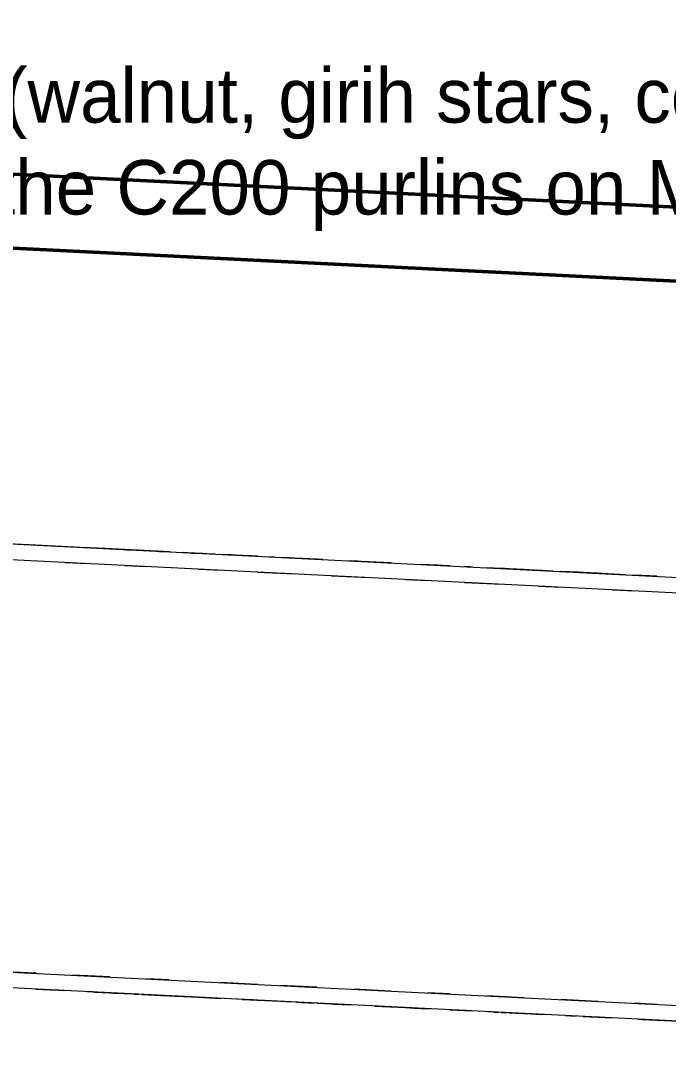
# Model space of a CAD drawing. Header units: metres. Extents: x 10 to 831, y 10 to 584.
# Drawn here: x 133.96 to 155.85, y 450.61 to 485.5 of the extents above; entities that cross this region are included whole.
import ezdxf
from ezdxf.enums import TextEntityAlignment as Align

# ---------------------------------------------------------------- set-up
doc = ezdxf.new("R2010")
doc.units = ezdxf.units.M
for name, color, linetype, lineweight in [('CUT', 7, 'Continuous', 50), ('TXT', 7, 'Continuous', 18), ('VIS', 8, 'Continuous', 13)]:
    doc.layers.add(name, color=color, linetype=linetype, lineweight=lineweight)

msp = doc.modelspace()

# ---------------------------------------------------------------- linework, layer by layer
at = {"layer": 'CUT'}
for p, q in [((165, 478.752), (30, 485.502)), ((30, 483.002), (165, 476.252))]:
    msp.add_line(p, q, dxfattribs=at)
at = {"layer": 'VIS'}
for p, q in [((30, 485.503), (161.251, 478.94)), ((161.001, 478.952), (30, 485.503)), ((165, 478.752), (30, 485.502)), ((165, 476.252), (30, 483.002)), ((30, 483.002), (165, 476.252)), ((30, 483.002), (165, 476.252)), ((134.361, 480.284), (132.612, 480.372)), ((134.523, 480.276), (133.296, 480.337)), ((133.361, 480.335), (135.109, 480.247)), ((133.869, 480.309), (134.118, 480.296)), ((134.032, 480.301), (134.768, 480.264)), ((134.304, 480.288), (134.055, 480.3)), ((134.4, 480.283), (134.151, 480.295)), ((134.451, 480.28), (134.206, 480.292)), ((136.05, 480.2), (134.3, 480.288)), ((134.304, 480.288), (134.554, 480.275)), ((134.594, 480.273), (134.344, 480.286)), ((134.4, 480.283), (134.65, 480.27)), ((134.403, 480.283), (135.152, 480.245)), ((134.451, 480.28), (134.695, 480.267)), ((134.594, 480.273), (134.844, 480.261)), ((134.902, 480.257), (134.652, 480.27)), ((135.09, 480.248), (134.84, 480.261)), ((135.137, 480.245), (134.888, 480.258)), ((135.151, 480.245), (134.904, 480.257)), ((135.05, 480.25), (136.3, 480.188)), ((135.303, 480.238), (135.053, 480.25)), ((135.09, 480.248), (135.34, 480.236)), ((135.137, 480.245), (135.387, 480.233)), ((135.151, 480.245), (135.398, 480.233)), ((135.303, 480.238), (135.553, 480.225)), ((135.595, 480.223), (135.345, 480.236)), ((135.4, 480.233), (135.649, 480.22)), ((135.55, 480.225), (136.3, 480.188)), ((135.595, 480.223), (135.845, 480.211)), ((135.899, 480.207), (135.649, 480.22)), ((135.901, 480.207), (135.652, 480.22)), ((135.916, 480.207), (135.672, 480.219)), ((136.978, 480.154), (135.751, 480.215)), ((135.839, 480.211), (137.587, 480.123)), ((136.091, 480.198), (135.84, 480.211)), ((135.901, 480.207), (136.151, 480.195)), ((135.916, 480.207), (136.16, 480.195)), ((135.996, 480.202), (137.224, 480.142)), ((136.302, 480.188), (136.052, 480.2)), ((137.815, 480.112), (136.08, 480.199)), ((137.337, 480.135), (136.088, 480.198)), ((136.091, 480.198), (136.341, 480.186)), ((136.354, 480.185), (136.106, 480.197)), ((136.302, 480.188), (136.551, 480.175)), ((136.328, 480.186), (138.063, 480.099)), ((136.354, 480.185), (136.603, 480.173)), ((136.633, 480.171), (136.386, 480.183)), ((136.633, 480.171), (136.88, 480.159)), ((136.898, 480.158), (136.649, 480.17)), ((136.901, 480.158), (136.651, 480.17)), ((137.591, 480.123), (136.841, 480.16)), ((137.095, 480.147), (136.845, 480.16)), ((137.133, 480.146), (136.883, 480.159)), ((136.898, 480.158), (137.148, 480.145)), ((136.901, 480.158), (137.15, 480.145)), ((137.3, 480.138), (137.051, 480.15)), ((137.095, 480.147), (137.345, 480.135)), ((137.348, 480.135), (137.1, 480.147)), ((137.133, 480.146), (137.382, 480.134)), ((137.381, 480.134), (137.137, 480.145)), ((137.481, 480.129), (137.287, 480.138)), ((137.293, 480.138), (137.538, 480.125)), ((137.3, 480.138), (137.55, 480.125)), ((137.348, 480.135), (137.597, 480.123)), ((137.381, 480.134), (137.626, 480.121)), ((137.481, 480.129), (137.675, 480.118)), ((137.591, 480.123), (137.841, 480.111)), ((139.355, 480.034), (137.607, 480.122)), ((137.898, 480.107), (137.648, 480.12)), ((139.05, 480.05), (137.8, 480.112)), ((138.114, 480.097), (137.867, 480.109)), ((137.898, 480.107), (138.148, 480.095)), ((138.05, 480.1), (139.3, 480.038)), ((138.299, 480.087), (138.05, 480.1)), ((138.342, 480.086), (138.094, 480.098)), ((138.114, 480.097), (138.361, 480.084)), ((138.4, 480.082), (138.15, 480.095)), ((139.434, 480.031), (138.206, 480.092)), ((138.299, 480.087), (138.549, 480.075)), ((138.591, 480.073), (138.341, 480.086)), ((138.342, 480.086), (138.591, 480.073)), ((138.595, 480.072), (138.345, 480.085)), ((138.356, 480.084), (139.605, 480.022)), ((138.4, 480.082), (138.649, 480.07)), ((138.452, 480.08), (139.679, 480.019)), ((139.055, 480.05), (138.462, 480.079)), ((138.55, 480.075), (139.3, 480.038)), ((138.591, 480.073), (138.841, 480.06)), ((138.595, 480.072), (138.845, 480.06)), ((138.897, 480.058), (138.647, 480.07)), ((138.66, 480.07), (139.252, 480.04)), ((139.129, 480.046), (138.879, 480.058)), ((138.897, 480.058), (139.147, 480.045)), ((139.298, 480.038), (139.048, 480.05)), ((139.337, 480.036), (139.088, 480.048)), ((139.129, 480.046), (139.378, 480.034)), ((139.399, 480.033), (139.149, 480.045)), ((139.298, 480.038), (139.548, 480.025)), ((139.337, 480.036), (139.585, 480.024)), ((140.091, 479.998), (139.341, 480.036)), ((139.596, 480.023), (139.349, 480.035)), ((139.399, 480.033), (139.649, 480.02)), ((139.591, 480.023), (139.841, 480.01)), ((139.596, 480.023), (139.843, 480.01)), ((139.896, 480.008), (139.646, 480.02)), ((140.096, 479.998), (139.846, 480.01)), ((139.896, 480.008), (140.146, 479.995)), ((140.297, 479.988), (140.047, 480)), ((141.832, 479.911), (140.084, 479.999)), ((140.398, 479.983), (140.148, 479.995)), ((140.442, 479.981), (140.192, 479.993)), ((140.297, 479.988), (140.546, 479.975)), ((140.625, 479.971), (140.376, 479.983)), ((140.398, 479.983), (140.648, 479.97)), ((140.625, 479.971), (140.875, 479.958)), ((141.399, 479.933), (140.662, 479.969)), ((140.827, 479.961), (141.075, 479.949)), ((141.078, 479.949), (140.831, 479.961)), ((140.833, 479.961), (141.582, 479.923)), ((141.092, 479.948), (140.842, 479.961)), ((141.096, 479.947), (140.846, 479.96)), ((140.907, 479.957), (141.644, 479.921)), ((141.296, 479.938), (141.046, 479.95)), ((141.092, 479.948), (141.342, 479.935)), ((141.096, 479.947), (141.346, 479.935)), ((141.897, 479.908), (141.147, 479.945)), ((141.464, 479.929), (141.259, 479.94)), ((142.55, 479.875), (141.3, 479.938)), ((141.397, 479.933), (142.147, 479.895)), ((141.464, 479.929), (141.668, 479.919)), ((141.55, 479.925), (142.8, 479.862)), ((141.821, 479.911), (141.572, 479.924)), ((141.821, 479.911), (142.07, 479.899)), ((142.092, 479.898), (141.842, 479.91)), ((143.763, 479.814), (142.029, 479.901)), ((142.294, 479.888), (142.044, 479.901)), ((142.05, 479.9), (142.8, 479.862)), ((142.092, 479.898), (142.342, 479.885)), ((143.851, 479.81), (142.103, 479.898)), ((142.394, 479.883), (142.144, 479.895)), ((142.276, 479.889), (144.011, 479.802)), ((142.294, 479.888), (142.544, 479.875)), ((142.56, 479.875), (142.313, 479.887)), ((142.596, 479.873), (142.346, 479.885)), ((142.621, 479.871), (142.372, 479.884)), ((142.56, 479.875), (142.807, 479.862)), ((142.815, 479.862), (142.566, 479.874)), ((142.596, 479.873), (142.846, 479.86)), ((142.621, 479.871), (142.871, 479.859)), ((142.897, 479.858), (142.646, 479.87)), ((142.815, 479.862), (143.063, 479.85)), ((142.852, 479.86), (144.6, 479.773)), ((142.897, 479.858), (143.146, 479.845)), ((143.293, 479.838), (143.043, 479.851)), ((143.092, 479.848), (143.842, 479.811)), ((143.854, 479.81), (143.117, 479.846)), ((143.393, 479.833), (143.144, 479.846)), ((143.293, 479.838), (143.543, 479.826)), ((143.517, 479.827), (143.31, 479.837)), ((143.592, 479.823), (143.342, 479.836)), ((143.363, 479.834), (144.099, 479.798)), ((143.393, 479.833), (143.643, 479.82)), ((143.517, 479.827), (143.724, 479.817)), ((143.809, 479.812), (143.56, 479.825)), ((143.895, 479.808), (143.646, 479.82)), ((143.809, 479.812), (144.057, 479.8)), ((144.097, 479.798), (143.847, 479.81)), ((144.118, 479.797), (143.869, 479.809)), ((143.895, 479.808), (144.145, 479.795)), ((144.292, 479.788), (144.042, 479.8)), ((144.097, 479.798), (144.347, 479.785)), ((144.118, 479.797), (144.368, 479.784)), ((144.393, 479.783), (144.143, 479.796)), ((144.292, 479.788), (144.541, 479.775)), ((146.05, 479.7), (144.3, 479.788)), ((144.592, 479.773), (144.342, 479.786)), ((144.393, 479.783), (144.643, 479.77)), ((144.55, 479.775), (146.3, 479.688)), ((144.803, 479.762), (144.554, 479.775)), ((146.327, 479.686), (144.579, 479.774)), ((144.592, 479.773), (144.843, 479.76)), ((144.895, 479.758), (144.645, 479.77)), ((144.803, 479.762), (145.051, 479.75)), ((144.829, 479.761), (146.077, 479.698)), ((145.597, 479.722), (144.847, 479.76)), ((144.895, 479.758), (145.144, 479.745)), ((145.392, 479.733), (145.142, 479.745)), ((146.093, 479.698), (145.342, 479.736)), ((145.392, 479.733), (145.642, 479.721)), ((145.797, 479.712), (145.548, 479.725)), ((145.55, 479.725), (146.3, 479.688)), ((145.592, 479.723), (146.343, 479.685)), ((145.797, 479.712), (146.045, 479.7)), ((146.114, 479.697), (145.864, 479.71)), ((146.017, 479.702), (146.264, 479.69)), ((146.114, 479.697), (146.363, 479.684)), ((146.391, 479.683), (146.141, 479.696)), ((146.393, 479.683), (146.144, 479.696)), ((146.289, 479.688), (146.539, 479.675)), ((146.597, 479.673), (146.347, 479.685)), ((146.391, 479.683), (146.641, 479.671)), ((146.393, 479.683), (146.643, 479.671)), ((146.597, 479.673), (146.847, 479.66)), ((148.846, 479.56), (146.598, 479.673)), ((147.093, 479.648), (146.843, 479.661)), ((147.288, 479.638), (147.039, 479.651)), ((147.093, 479.648), (147.343, 479.635)), ((147.393, 479.633), (147.143, 479.645)), ((147.5, 479.627), (147.252, 479.64)), ((147.288, 479.638), (147.536, 479.625)), ((147.393, 479.633), (147.643, 479.62)), ((147.5, 479.627), (147.746, 479.615)), ((149.05, 479.55), (147.8, 479.613)), ((148.593, 479.573), (147.843, 479.611)), ((147.847, 479.61), (149.096, 479.548)), ((148.097, 479.597), (147.847, 479.61)), ((148.11, 479.597), (147.86, 479.61)), ((149.711, 479.517), (147.976, 479.603)), ((148.282, 479.589), (148.034, 479.601)), ((148.05, 479.6), (149.3, 479.538)), ((148.093, 479.598), (148.343, 479.586)), ((148.097, 479.597), (148.348, 479.585)), ((148.11, 479.597), (148.359, 479.584)), ((148.392, 479.583), (148.142, 479.596)), ((148.224, 479.591), (149.958, 479.505)), ((148.282, 479.589), (148.53, 479.576)), ((148.287, 479.588), (148.536, 479.576)), ((148.392, 479.583), (148.642, 479.57)), ((148.55, 479.575), (149.3, 479.538)), ((148.889, 479.558), (148.639, 479.57)), ((148.981, 479.553), (148.734, 479.566)), ((148.824, 479.562), (150.572, 479.474)), ((148.889, 479.558), (149.139, 479.546)), ((148.981, 479.553), (149.228, 479.541)), ((149.276, 479.538), (149.027, 479.551)), ((150.822, 479.462), (149.074, 479.549)), ((149.098, 479.548), (149.348, 479.535)), ((149.891, 479.508), (149.141, 479.546)), ((149.276, 479.538), (149.524, 479.526)), ((149.594, 479.523), (149.344, 479.535)), ((149.598, 479.522), (149.348, 479.535)), ((149.606, 479.522), (149.357, 479.534)), ((149.594, 479.523), (149.844, 479.51)), ((149.606, 479.522), (149.856, 479.51)), ((149.888, 479.508), (149.639, 479.521)), ((149.888, 479.508), (150.138, 479.495)), ((149.891, 479.508), (150.141, 479.495)), ((150.269, 479.489), (150.022, 479.501)), ((150.269, 479.489), (150.518, 479.476)), ((150.594, 479.473), (150.343, 479.486)), ((150.598, 479.473), (150.348, 479.485)), ((150.795, 479.463), (150.575, 479.474)), ((150.594, 479.473), (150.844, 479.461)), ((150.598, 479.473), (150.849, 479.46)), ((150.888, 479.458), (150.638, 479.471)), ((150.89, 479.458), (150.64, 479.471)), ((150.795, 479.463), (151.015, 479.452)), ((152.55, 479.375), (150.8, 479.462)), ((150.888, 479.458), (151.138, 479.446)), ((150.89, 479.458), (151.14, 479.446)), ((151.263, 479.44), (151.015, 479.452)), ((151.263, 479.44), (151.512, 479.427)), ((151.602, 479.423), (151.353, 479.435)), ((151.55, 479.425), (152.8, 479.363)), ((151.602, 479.423), (151.852, 479.41)), ((151.887, 479.408), (151.637, 479.42)), ((151.889, 479.408), (151.64, 479.42)), ((152.094, 479.398), (151.844, 479.411)), ((152.098, 479.398), (151.849, 479.41)), ((151.887, 479.408), (152.137, 479.395)), ((151.889, 479.408), (152.139, 479.395)), ((152.05, 479.4), (152.8, 479.363)), ((153.342, 479.336), (152.093, 479.398)), ((152.094, 479.398), (152.344, 479.385)), ((152.098, 479.398), (152.348, 479.385)), ((152.343, 479.385), (153.591, 479.323)), ((152.754, 479.365), (152.506, 479.377)), ((152.886, 479.358), (152.637, 479.37)), ((153.388, 479.333), (152.639, 479.37)), ((153.094, 479.348), (152.844, 479.361)), ((152.886, 479.358), (153.136, 479.346)), ((152.889, 479.358), (153.138, 479.346)), ((154.818, 479.262), (153.07, 479.349)), ((153.094, 479.348), (153.344, 479.336)), ((153.319, 479.337), (155.067, 479.249)), ((153.599, 479.322), (153.349, 479.335)), ((153.599, 479.322), (153.349, 479.335)), ((153.748, 479.315), (153.5, 479.327)), ((153.599, 479.322), (153.849, 479.31)), ((153.599, 479.322), (153.847, 479.31)), ((153.676, 479.318), (155.411, 479.232)), ((153.748, 479.315), (153.997, 479.303)), ((154.094, 479.298), (153.844, 479.311)), ((155.659, 479.22), (153.924, 479.307)), ((154.094, 479.298), (154.844, 479.26)), ((154.385, 479.283), (154.135, 479.296)), ((154.387, 479.283), (154.138, 479.296)), ((155.55, 479.225), (154.3, 479.288)), ((154.387, 479.283), (154.637, 479.271)), ((154.742, 479.265), (154.494, 479.278)), ((154.55, 479.275), (155.8, 479.212)), ((154.599, 479.272), (154.849, 479.26)), ((154.742, 479.265), (154.991, 479.253)), ((155.095, 479.248), (154.845, 479.26)), ((155.095, 479.248), (155.344, 479.236)), ((155.384, 479.233), (155.134, 479.246)), ((155.387, 479.233), (155.137, 479.245)), ((155.595, 479.223), (155.345, 479.236)), ((155.384, 479.233), (155.634, 479.221)), ((155.387, 479.233), (155.637, 479.221)), ((155.736, 479.216), (155.488, 479.228)), ((155.55, 479.225), (155.8, 479.212)), ((155.595, 479.223), (155.845, 479.211)), ((155.736, 479.216), (155.985, 479.203)), ((132.563, 477.875), (134.038, 477.8)), ((133.998, 477.803), (134.248, 477.79)), ((134.01, 477.802), (134.76, 477.764)), ((134.09, 477.798), (134.34, 477.786)), ((134.127, 477.796), (134.377, 477.784)), ((134.167, 477.794), (134.417, 477.781)), ((134.325, 477.786), (134.575, 477.774)), ((134.55, 477.775), (135.8, 477.712)), ((134.55, 477.775), (135.8, 477.712)), ((134.673, 477.769), (134.922, 477.757)), ((134.863, 477.76), (135.112, 477.747)), ((134.876, 477.759), (135.126, 477.746)), ((135.014, 477.752), (135.751, 477.715)), ((135.09, 477.748), (135.34, 477.736)), ((135.125, 477.746), (135.375, 477.734)), ((135.165, 477.744), (139.407, 477.532)), ((135.48, 477.728), (135.728, 477.716)), ((135.781, 477.713), (135.609, 477.722)), ((135.823, 477.712), (136.573, 477.674)), ((135.857, 477.71), (136.106, 477.697)), ((135.933, 477.706), (137.408, 477.632)), ((136.01, 477.702), (136.26, 477.69)), ((136.472, 477.679), (136.72, 477.666)), ((136.55, 477.675), (136.8, 477.663)), ((136.591, 477.673), (136.841, 477.661)), ((136.622, 477.671), (136.871, 477.659)), ((136.851, 477.66), (137.1, 477.648)), ((136.874, 477.659), (137.124, 477.647)), ((137.913, 477.607), (137.363, 477.635)), ((137.464, 477.63), (137.712, 477.617)), ((137.591, 477.623), (137.841, 477.611)), ((137.821, 477.611), (138.57, 477.574)), ((137.845, 477.61), (138.094, 477.598)), ((138.009, 477.602), (138.259, 477.59)), ((138.05, 477.6), (139.3, 477.538)), ((138.05, 477.6), (139.3, 477.538)), ((138.149, 477.595), (138.397, 477.582)), ((138.373, 477.584), (138.623, 477.572)), ((139.014, 477.552), (138.464, 477.579)), ((138.591, 477.573), (139.341, 477.536)), ((138.839, 477.561), (139.088, 477.548)), ((139.116, 477.547), (139.366, 477.534)), ((139.303, 477.538), (140.778, 477.464)), ((139.509, 477.527), (140.26, 477.49)), ((139.55, 477.525), (139.8, 477.513)), ((139.748, 477.515), (139.565, 477.524)), ((139.819, 477.512), (140.069, 477.499)), ((139.833, 477.511), (140.579, 477.474)), ((139.942, 477.505), (145.689, 477.218)), ((139.944, 477.505), (140.192, 477.493)), ((140.091, 477.498), (140.341, 477.486)), ((140.114, 477.497), (140.364, 477.485)), ((140.156, 477.495), (140.405, 477.482)), ((140.371, 477.484), (140.621, 477.471)), ((140.936, 477.456), (141.184, 477.443)), ((140.943, 477.456), (147.189, 477.143)), ((141.05, 477.45), (142.3, 477.387)), ((141.092, 477.448), (141.342, 477.435)), ((141.317, 477.437), (142.066, 477.399)), ((141.324, 477.437), (141.572, 477.424)), ((141.509, 477.427), (141.759, 477.414)), ((141.55, 477.425), (142.3, 477.387)), ((141.611, 477.422), (141.86, 477.409)), ((141.624, 477.421), (141.873, 477.409)), ((142.252, 477.39), (143.726, 477.316)), ((142.318, 477.386), (142.566, 477.374)), ((142.592, 477.373), (142.842, 477.361)), ((142.609, 477.372), (142.858, 477.359)), ((143.05, 477.35), (142.8, 477.363)), ((143.05, 477.35), (143.3, 477.337)), ((143.312, 477.337), (143.56, 477.325)), ((143.315, 477.337), (144.064, 477.299)), ((143.508, 477.327), (143.758, 477.315)), ((143.592, 477.323), (143.842, 477.311)), ((143.868, 477.309), (144.118, 477.297)), ((144.05, 477.3), (145.3, 477.237)), ((144.106, 477.297), (144.355, 477.285)), ((144.306, 477.287), (144.554, 477.275)), ((144.409, 477.282), (144.656, 477.269)), ((144.55, 477.275), (145.8, 477.212)), ((145.093, 477.248), (145.342, 477.236)), ((145.103, 477.248), (145.353, 477.235)), ((145.3, 477.237), (145.548, 477.225)), ((145.312, 477.237), (146.062, 477.2)), ((145.367, 477.234), (145.617, 477.221)), ((145.4, 477.232), (145.649, 477.22)), ((145.508, 477.227), (145.758, 477.215)), ((145.729, 477.216), (145.534, 477.226)), ((145.622, 477.221), (147.096, 477.148)), ((146.05, 477.2), (145.8, 477.212)), ((145.994, 477.203), (146.244, 477.19)), ((146.05, 477.2), (146.3, 477.188)), ((146.093, 477.198), (146.343, 477.185)), ((146.294, 477.188), (147.039, 477.15)), ((146.895, 477.158), (146.701, 477.168)), ((146.811, 477.162), (148.059, 477.1)), ((147.008, 477.152), (147.258, 477.139)), ((147.365, 477.134), (147.615, 477.122)), ((147.55, 477.125), (148.8, 477.062)), ((147.593, 477.123), (147.843, 477.111)), ((147.598, 477.122), (147.847, 477.11)), ((147.785, 477.113), (148.034, 477.101)), ((148.05, 477.1), (148.8, 477.062)), ((148.575, 477.074), (148.823, 477.062)), ((148.593, 477.073), (148.843, 477.061)), ((148.779, 477.063), (149.027, 477.051)), ((148.808, 477.062), (149.558, 477.024)), ((148.864, 477.06), (149.113, 477.047)), ((148.992, 477.053), (150.466, 476.979)), ((149.007, 477.052), (149.257, 477.039)), ((149.095, 477.048), (149.344, 477.035)), ((149.55, 477.025), (149.3, 477.038)), ((149.55, 477.025), (149.8, 477.013)), ((149.594, 477.023), (149.844, 477.01)), ((149.773, 477.014), (150.022, 477.001)), ((150.093, 476.998), (150.342, 476.986)), ((150.507, 476.977), (151.257, 476.939)), ((150.635, 476.971), (150.884, 476.959)), ((150.767, 476.964), (151.015, 476.952)), ((150.806, 476.962), (151.555, 476.925)), ((150.862, 476.959), (151.112, 476.947)), ((151.05, 476.95), (152.3, 476.887)), ((151.05, 476.95), (152.3, 476.887)), ((151.094, 476.948), (151.344, 476.935)), ((151.633, 476.921), (155.875, 476.709)), ((151.941, 476.905), (153.416, 476.832)), ((152.094, 476.898), (152.344, 476.885)), ((152.257, 476.889), (152.506, 476.877)), ((152.361, 476.885), (152.611, 476.872)), ((152.507, 476.877), (152.756, 476.865)), ((152.587, 476.873), (152.837, 476.861)), ((152.804, 476.863), (153.553, 476.825)), ((153.05, 476.85), (153.3, 476.837)), ((153.251, 476.84), (153.5, 476.827)), ((153.594, 476.823), (153.844, 476.81)), ((154.05, 476.8), (155.3, 476.737)), ((154.084, 476.798), (154.333, 476.786)), ((154.245, 476.79), (154.494, 476.778)), ((154.359, 476.784), (154.609, 476.772)), ((154.506, 476.777), (154.756, 476.764)), ((154.55, 476.775), (155.3, 476.737)), ((154.594, 476.773), (154.844, 476.76)), ((154.801, 476.763), (155.051, 476.75)), ((154.935, 476.755), (155.185, 476.743)), ((155.082, 476.749), (155.331, 476.736)), ((155.311, 476.737), (156.786, 476.663)), ((156.05, 476.7), (155.8, 476.712)), ((30, 473.002), (450, 452.002)), ((450, 451.467), (30, 472.467)), ((134.406, 467.782), (133.547, 467.825)), ((134.467, 467.779), (133.717, 467.817)), ((134.9, 467.757), (134.036, 467.801)), ((135.781, 467.713), (134.922, 467.756)), ((136.966, 467.654), (135.716, 467.716)), ((136.282, 467.688), (136.109, 467.697)), ((136.651, 467.67), (136.282, 467.688)), ((136.812, 467.662), (136.297, 467.688)), ((138.226, 467.591), (136.812, 467.662)), ((139.014, 467.552), (136.812, 467.662)), ((137.228, 467.641), (137.054, 467.65)), ((137.228, 467.641), (137.402, 467.632)), ((137.546, 467.625), (137.73, 467.616)), ((138.226, 467.591), (137.696, 467.618)), ((138.126, 467.596), (137.942, 467.606)), ((138.965, 467.554), (138.215, 467.591)), ((138.647, 467.57), (138.831, 467.561)), ((139.602, 467.523), (139.417, 467.531)), ((140.115, 467.496), (139.565, 467.524)), ((139.748, 467.515), (139.932, 467.506)), ((140.524, 467.476), (139.994, 467.503)), ((140.524, 467.476), (139.994, 467.503)), ((141.216, 467.442), (140.666, 467.469)), ((141.964, 467.404), (140.714, 467.467)), ((141.077, 467.449), (140.893, 467.458)), ((141.95, 467.405), (141.767, 467.414)), ((142.553, 467.375), (142.369, 467.384)), ((143.963, 467.305), (142.714, 467.367)), ((143.051, 467.35), (142.868, 467.359)), ((144.174, 467.294), (143.98, 467.303)), ((145.244, 467.24), (145.049, 467.25)), ((145.34, 467.236), (145.146, 467.245)), ((146.462, 467.179), (145.212, 467.242)), ((135.467, 467.194), (136.216, 467.157)), ((137.466, 467.094), (138.215, 467.056)), ((139.965, 466.969), (140.714, 466.932)), ((146.416, 467.182), (146.221, 467.192)), ((146.506, 467.177), (146.312, 467.187)), ((148.061, 467.1), (147.478, 467.129)), ((148.461, 467.079), (147.711, 467.117)), ((149.151, 467.045), (148.956, 467.055)), ((149.227, 467.041), (149.033, 467.051)), ((150.96, 466.954), (149.71, 467.017)), ((150.323, 466.986), (150.128, 466.996)), ((150.394, 466.983), (150.199, 466.993)), ((151.947, 466.905), (150.919, 466.957)), ((151.579, 466.923), (151.375, 466.934)), ((152.806, 466.862), (152.192, 466.893)), ((153.459, 466.829), (152.209, 466.892)), ((141.964, 466.87), (143.213, 466.807)), ((144.463, 466.745), (145.712, 466.682)), ((146.962, 466.62), (147.711, 466.582)), ((154.411, 466.782), (153.384, 466.833)), ((153.623, 466.822), (153.419, 466.832)), ((154.849, 466.76), (154.645, 466.77)), ((155.458, 466.73), (154.708, 466.767)), ((148.961, 466.519), (150.21, 466.457)), ((151.459, 466.394), (152.209, 466.357)), ((153.958, 466.269), (154.708, 466.232)), ((30, 458.538), (235.672, 448.254)), ((235.422, 447.731), (30, 458.003)), ((134.467, 453.314), (133.717, 453.351)), ((136.966, 453.189), (135.716, 453.252)), ((138.965, 453.089), (138.215, 453.126)), ((141.964, 452.94), (140.714, 453.002)), ((134.467, 452.779), (135.217, 452.741)), ((135.245, 452.74), (135.073, 452.749)), ((135.245, 452.74), (135.418, 452.731)), ((136.394, 452.683), (136.221, 452.692)), ((136.394, 452.683), (136.567, 452.674)), ((136.466, 452.679), (137.716, 452.617)), ((137.02, 452.651), (136.835, 452.661)), ((137.02, 452.651), (137.204, 452.643)), ((137.086, 452.648), (137.259, 452.639)), ((137.778, 452.613), (137.605, 452.622)), ((137.778, 452.613), (137.951, 452.605)), ((138.05, 452.6), (138.933, 452.556)), ((138.05, 452.6), (138.933, 452.556)), ((138.495, 452.577), (138.311, 452.587)), ((138.495, 452.577), (138.68, 452.569)), ((143.963, 452.84), (142.714, 452.902)), ((146.462, 452.714), (145.212, 452.777)), ((148.461, 452.615), (147.711, 452.652)), ((138.965, 452.554), (140.214, 452.492)), ((139.163, 452.544), (138.99, 452.553)), ((139.163, 452.544), (139.336, 452.536)), ((140.34, 452.486), (139.786, 452.513)), ((139.971, 452.504), (140.524, 452.476)), ((140.547, 452.475), (140.374, 452.484)), ((140.547, 452.475), (140.72, 452.466)), ((141.815, 452.412), (141.262, 452.44)), ((141.446, 452.43), (142, 452.403)), ((141.464, 452.429), (142.714, 452.367)), ((141.955, 452.405), (141.77, 452.414)), ((141.955, 452.405), (142.139, 452.395)), ((143.291, 452.338), (142.737, 452.365)), ((142.922, 452.356), (143.106, 452.347)), ((143.433, 452.331), (143.248, 452.34)), ((143.681, 452.319), (143.291, 452.338)), ((143.291, 452.338), (143.785, 452.313)), ((143.433, 452.331), (143.617, 452.322)), ((143.62, 452.322), (143.785, 452.313)), ((143.681, 452.319), (143.877, 452.308)), ((143.963, 452.305), (144.712, 452.267)), ((144.854, 452.26), (144.267, 452.289)), ((144.91, 452.257), (144.356, 452.285)), ((144.541, 452.276), (145.095, 452.248)), ((144.609, 452.272), (145.104, 452.248)), ((144.609, 452.272), (145.104, 452.248)), ((144.854, 452.26), (145.049, 452.25)), ((150.96, 452.49), (149.71, 452.552)), ((153.459, 452.365), (152.209, 452.427)), ((155.458, 452.264), (154.708, 452.302)), ((146.026, 452.201), (145.83, 452.211)), ((146.019, 452.202), (145.834, 452.211)), ((145.928, 452.206), (146.423, 452.182)), ((145.928, 452.206), (146.423, 452.182)), ((145.962, 452.204), (147.211, 452.142)), ((146.019, 452.202), (146.204, 452.192)), ((146.026, 452.201), (146.221, 452.192)), ((147.497, 452.128), (146.943, 452.156)), ((147.588, 452.123), (147.002, 452.153)), ((147.127, 452.146), (147.682, 452.119)), ((147.198, 452.142), (147.784, 452.114)), ((147.247, 452.14), (147.741, 452.115)), ((147.247, 452.14), (147.741, 452.115)), ((148.461, 452.08), (149.21, 452.042)), ((148.761, 452.065), (148.565, 452.074)), ((148.761, 452.065), (148.956, 452.054)), ((149.019, 452.052), (148.823, 452.062)), ((149.019, 452.052), (149.214, 452.042)), ((149.933, 452.006), (149.737, 452.015)), ((149.933, 452.006), (150.128, 451.996)), ((150.192, 451.993), (149.997, 452.002)), ((150.192, 451.993), (150.388, 451.983)), ((150.46, 451.98), (151.709, 451.917)), ((151.366, 451.934), (151.171, 451.944)), ((151.366, 451.934), (151.562, 451.925)), ((152.357, 451.885), (152.152, 451.895)), ((152.54, 451.875), (152.345, 451.885)), ((152.357, 451.885), (152.563, 451.875)), ((152.54, 451.875), (152.736, 451.865)), ((152.959, 451.855), (153.709, 451.817)), ((153.714, 451.817), (153.519, 451.827)), ((153.714, 451.817), (153.91, 451.807)), ((154.822, 451.762), (154.617, 451.772)), ((154.822, 451.762), (155.028, 451.751)), ((154.958, 451.755), (156.207, 451.692))]:
    msp.add_line(p, q, dxfattribs=at)

# ---------------------------------------------------------------- texts
at = {"layer": 'TXT'}
for s, p in [('carved panjara 3.0 x 3.0 (walnut, girih stars, cell 360)', (164, 482.052)), ('hung 20 mm under the C200 purlins on M8 rods', (164, 478.952))]:
    msp.add_text(s, height=1.84, dxfattribs=at).set_placement(p, align=Align.RIGHT)

doc.saveas('drawing.dxf')
